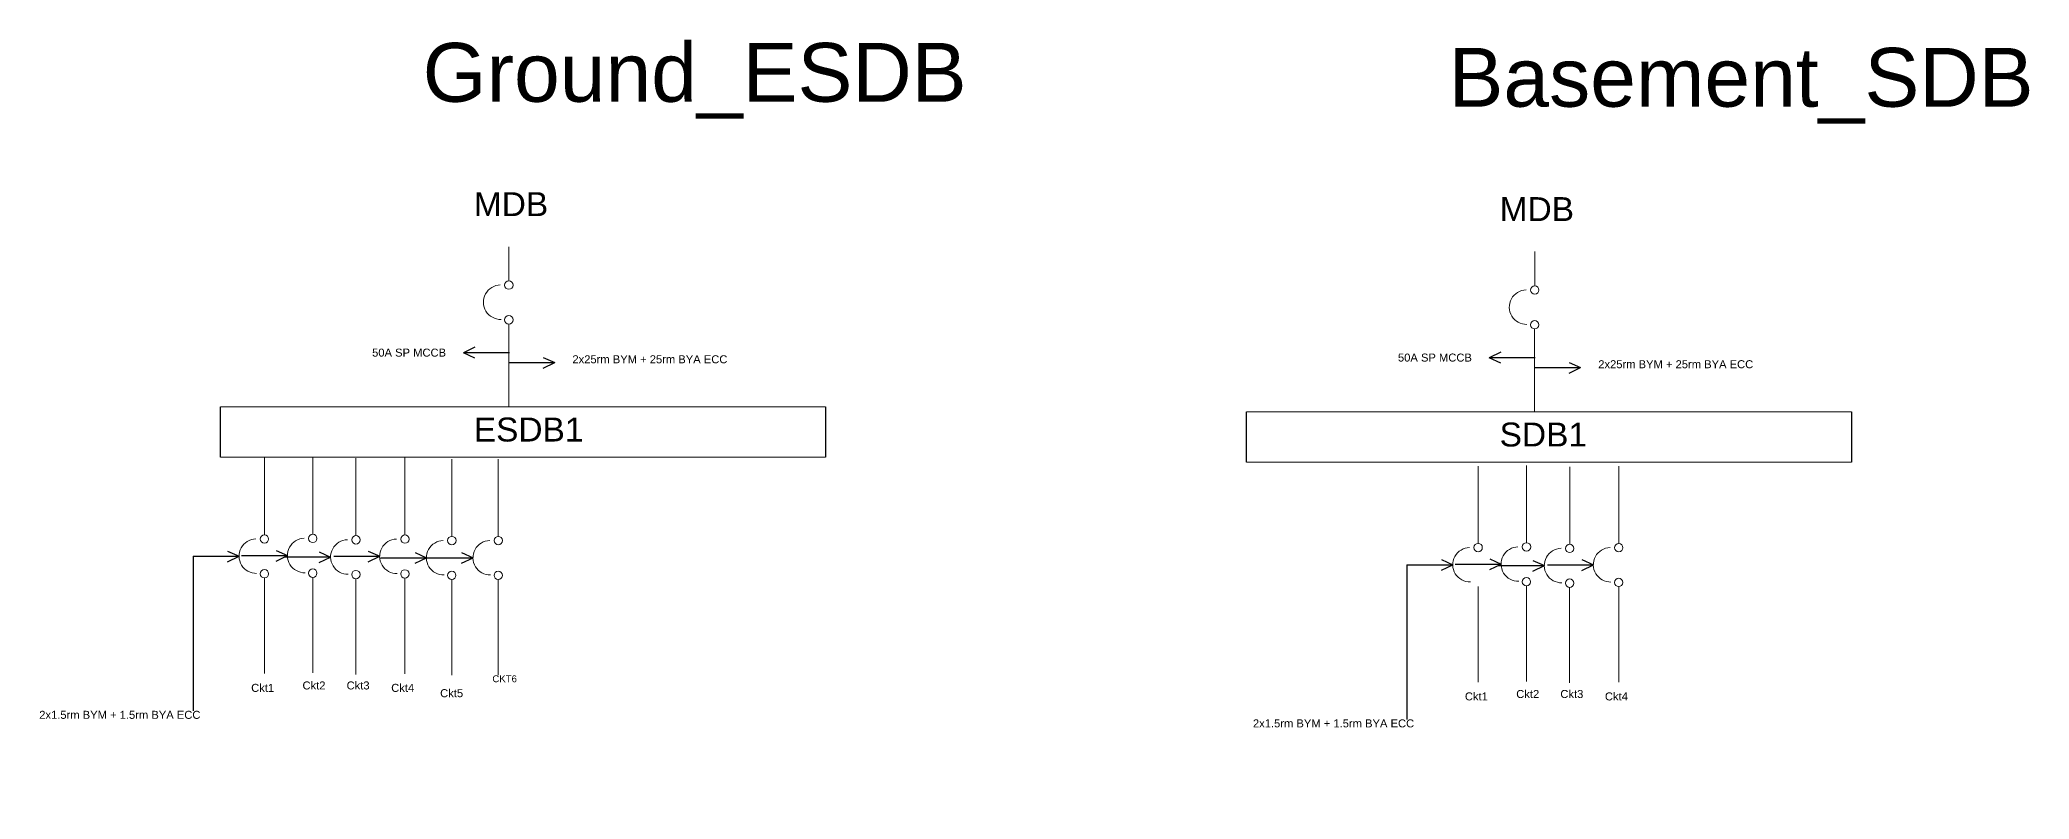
# Model space of a CAD drawing. Header units: inches. Extents: x -817 to 31714, y -1427 to 2018.
# Drawn here: x 16099 to 24406, y -1232 to 1939 of the extents above; entities that cross this region are included whole.
import ezdxf

# ---------------------------------------------------------------- set-up
doc = ezdxf.new("R2010")
doc.units = ezdxf.units.IN
doc.header["$MEASUREMENT"] = 0
doc.layers.add('SBD', color=2, linetype='Continuous', lineweight=0)
doc.layers.add('Text', color=7, linetype='Continuous')
doc.styles.get("Standard").update_dxf_attribs({"font": 'arial.ttf'})

msp = doc.modelspace()

# ---------------------------------------------------------------- linework, layer by layer
at = {"color": 1}
for p, q in [((16739.6, -217.4), (16739.6, -863.6)), ((21807.6, -253.1), (21807.6, -899.2))]:
    msp.add_line(p, q, dxfattribs=at)
at = {"layer": 'SBD', "color": 1}
for p, q in [((18057.7, 932.4), (18057.7, 1075.1)), ((22341.3, 911.6), (22341.3, 1054.4)), ((18057.6, 752.3), (18057.6, 406.5)), ((22341.1, 731.5), (22341.1, 385.7)), ((17037.1, -128.4), (17037.1, 194.8)), ((17239.1, -125.7), (17239.1, 197.5)), ((17419.4, -131.8), (17419.4, 191.4)), ((17624.1, -128.7), (17624.1, 194.5)), ((17819.6, -134.8), (17819.6, 188.4)), ((18013.8, -134.8), (18013.8, 188.4)), ((22105.1, -164.1), (22105.1, 159.1)), ((22307.1, -161.3), (22307.1, 161.9)), ((22487.4, -167.4), (22487.4, 155.8)), ((22692.1, -164.4), (22692.1, 158.8)), ((17036.9, -308.5), (17036.9, -707.7)), ((17238.9, -305.8), (17238.9, -705)), ((17419.2, -311.9), (17419.2, -711.1)), ((17623.9, -308.8), (17623.9, -708.1)), ((17819.4, -315), (17819.4, -714.2)), ((18013.6, -315), (18013.6, -714.2)), ((22104.9, -344.2), (22104.9, -743.4)), ((22306.9, -341.5), (22306.9, -740.7)), ((22487.2, -347.6), (22487.2, -746.8)), ((22691.9, -344.5), (22691.9, -743.7))]:
    msp.add_line(p, q, dxfattribs=at)
at = {"layer": 'SBD', "color": 1, "lineweight": 25, "ltscale": 10}
for p, q in [((17915.8, 654.9), (17868, 631.7)), ((17915.8, 610.1), (17868, 631.7)), ((18059.8, 631.7), (17868.3, 631.7)), ((18057.6, 591.3), (18249.1, 591.3)), ((18201.6, 612.8), (18249.4, 591.2)), ((18201.6, 568), (18249.4, 591.2)), ((22199.4, 634.1), (22151.5, 610.9)), ((22199.4, 589.3), (22151.5, 610.9)), ((22343.4, 610.9), (22151.9, 610.9)), ((22485.1, 592.1), (22533, 570.5)), ((22341.1, 570.5), (22532.6, 570.5)), ((22485.1, 547.2), (22533, 570.5)), ((16854.3, 195.7), (16854.3, 406.5)), ((19380.3, 406.5), (19380.3, 195.7)), ((21137.8, 175), (21137.8, 385.7)), ((23663.8, 385.7), (23663.8, 175)), ((16739.6, -217.4), (16931.1, -217.4)), ((16883.6, -195.9), (16931.5, -217.5)), ((16883.6, -240.7), (16931.5, -217.5)), ((16941.6, -214.7), (17133.1, -214.7)), ((17085.6, -193.2), (17133.5, -214.8)), ((17085.6, -238), (17133.5, -214.8)), ((17121.9, -220.8), (17313.4, -220.8)), ((17265.9, -199.3), (17313.7, -220.9)), ((17265.9, -244.1), (17313.7, -220.9)), ((17326.6, -217.8), (17518.1, -217.8)), ((17470.6, -196.2), (17518.4, -217.8)), ((17470.6, -241), (17518.4, -217.8)), ((17522.1, -223.9), (17713.6, -223.9)), ((17666.1, -202.3), (17714, -223.9)), ((17666.1, -247.1), (17714, -223.9)), ((17716.3, -223.9), (17907.8, -223.9)), ((17860.3, -202.3), (17908.1, -223.9)), ((17860.3, -247.1), (17908.1, -223.9)), ((21951.6, -231.6), (21999.5, -253.2)), ((22153.6, -228.8), (22201.5, -250.4)), ((22333.9, -235), (22381.7, -256.6)), ((22538.6, -231.9), (22586.5, -253.5)), ((21807.6, -253.1), (21999.1, -253.1)), ((21951.6, -276.4), (21999.5, -253.2)), ((22009.6, -250.4), (22201.1, -250.4)), ((22153.6, -273.7), (22201.5, -250.4)), ((22189.9, -256.5), (22381.4, -256.5)), ((22333.9, -279.8), (22381.7, -256.6)), ((22394.6, -253.5), (22586.1, -253.5)), ((22538.6, -276.7), (22586.5, -253.5))]:
    msp.add_line(p, q, dxfattribs=at)
at = {"layer": 'SBD', "color": 1}
for points in [[(16854.3, 406.5), (19380.3, 406.5)], [(21137.8, 385.7), (23663.8, 385.7)], [(19380.3, 195.7), (16854.3, 195.7)], [(23663.8, 175), (21137.8, 175)]]:
    msp.add_lwpolyline(points, dxfattribs=at)
for centre in [(18057.7, 914.9), (22341.3, 894.2), (18057.6, 769.7), (22341.1, 749), (17037.1, -145.8), (17239.1, -143.1), (17419.4, -149.2), (17624.1, -146.2), (17819.6, -152.3), (18013.8, -152.3), (22105.1, -181.5), (22307.1, -178.8), (22692.1, -181.9), (22487.4, -184.9), (17036.9, -291), (17238.9, -288.3), (17419.2, -294.4), (17623.9, -291.4), (17819.4, -297.5), (18013.6, -297.5), (22306.9, -324), (22487.2, -330.1), (22691.9, -327.1)]:
    msp.add_circle(centre, 17.5, dxfattribs=at)
for centre in [(18023.7, 843.3), (22307.2, 822.5), (17003, -217.4), (17205, -214.7), (17385.3, -220.8), (17590, -217.8), (17785.6, -223.9), (17979.7, -223.9), (22071.1, -253.1), (22273.1, -250.4), (22453.3, -256.5), (22658, -253.5)]:
    msp.add_arc(centre, 72, 91.3607, 271.3607, dxfattribs=at)

# ---------------------------------------------------------------- texts
at = {"color": 1}
for s, height, p in [('50A SP MCCB', 33.417, (17486.8, 616)), ('2x25rm BYM + 25rm BYA ECC', 33.417, (18323.1, 588.2)), ('50A SP MCCB', 33.417, (21770.3, 595.3)), ('2x25rm BYM + 25rm BYA ECC', 33.417, (22606.6, 567.5)), ('Ckt2', 33.42, (17196.2, -774)), ('Ckt3', 33.42, (17380.3, -774)), ('Ckt1', 33.42, (16981.8, -784.1)), ('Ckt4', 33.42, (17566.5, -784.1)), ('Ckt5', 33.42, (17770.8, -806.3)), ('Ckt1', 33.42, (22049.8, -819.8)), ('Ckt2', 33.42, (22264.2, -809.7)), ('Ckt3', 33.42, (22448.4, -809.7)), ('Ckt4', 33.42, (22634.5, -819.8)), ('2x1.5rm BYM + 1.5rm BYA ECC', 33.417, (16096.8, -896.7)), ('2x1.5rm BYM + 1.5rm BYA ECC', 33.417, (21164.8, -932.4))]:
    msp.add_text(s, height=height, dxfattribs=at).set_placement(p)
at = {"layer": 'SBD', "color": 1, "char_height": 100, "width": 160.225, "attachment_point": 1}
for s, insert in [('MDB', (17911.6, 1302.8)), ('MDB', (22195.1, 1282)), ('ESDB1', (17911.3, 361.5)), ('SDB1', (22194.8, 340.7))]:
    msp.add_mtext(s, dxfattribs=dict(at, insert=insert))
at = {"layer": 'Text', "color": 1}
for s, height, p in [('Ground_ESDB', 245.804, (17697.9, 1680.3)), ('Basement_SDB', 245.804, (21981.4, 1659.6)), ('C4', 0.516, (21811.9, 469.8)), ('CKT6', 28.73, (17988.9, -743.8)), ('C4', 0.516, (16751, -889.8)), ('C4', 0.516, (17181.5, -951.5)), ('C4', 0.516, (17265.7, -1028.4)), ('C4', 0.516, (21549.2, -1049.1)), ('C4', 0.516, (16996.9, -1100.6)), ('C4', 0.516, (21280.4, -1121.4)), ('C4', 0.516, (17713.4, -1211.6)), ('C4', 0.516, (21996.9, -1232.4))]:
    msp.add_text(s, height=height, dxfattribs=at).set_placement(p)

doc.saveas('drawing.dxf')
